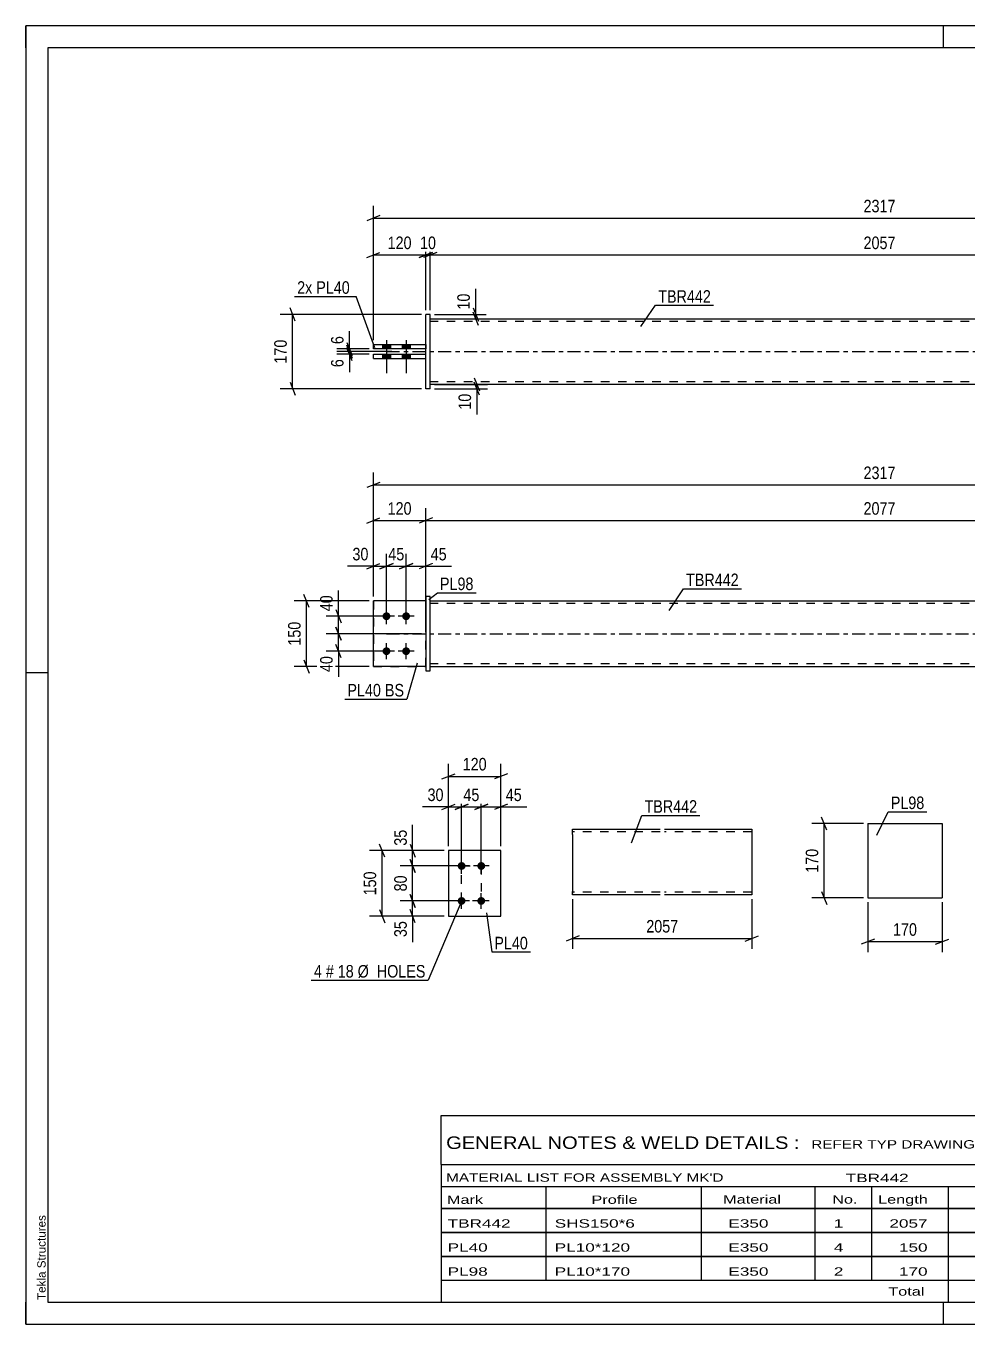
# Model space of a CAD drawing. Header units: millimetres. Extents: x 0 to 420, y 0 to 297.
# Drawn here: x 0 to 215.4, y 0 to 297 of the extents above; entities that cross this region are included whole.
import ezdxf

# ---------------------------------------------------------------- set-up
doc = ezdxf.new("R2010")
doc.units = ezdxf.units.MM
doc.linetypes.add('DXK_LINE_DOT2', pattern=[3.9198, 1.9599, -1.9599])
doc.linetypes.add('DXK_LINE_DOT3', pattern=[5.9187, 2.979, -0.9799, 0.9799, -0.9799])
doc.styles.add('Arial', font='ARIAL.TTF', dxfattribs={"height": 0.2})
doc.styles.add('Arial Narrow', font='ARIALN.TTF', dxfattribs={"height": 0.2})

# ---------------------------------------------------------------- blocks, each defined once
blk = doc.blocks.new('Unknown-580871860-1163')
at = {"color": 5, "linetype": 'Continuous'}
for p, q in [((420, 297), (0, 297)), ((0, 297), (0, 0)), ((0, 292), (0, 297)), ((210, 292), (210, 297)), ((415, 292), (5, 292)), ((5, 292), (5, 5)), ((5, 149), (0, 149)), ((0, 0), (0, 5)), ((5, 5), (415, 5)), ((210, 0), (210, 5)), ((0, 0), (420, 0))]:
    blk.add_line(p, q, dxfattribs=at)
at = {"color": 174, "linetype": 'Continuous', "style": 'Arial'}
blk.add_text('Tekla Structures', height=1.9102, rotation=90, dxfattribs=at).set_placement((4.5, 5.5))
blk = doc.blocks.new('Part-580871860-1786 - 1734')
at = {"color": 7, "linetype": 'DXK_LINE_DOT2'}
for p, q in [((91.5, 165.45), (79.5, 165.45)), ((79.5, 165.45), (79.5, 150.45)), ((91.5, 150.45), (91.5, 165.45)), ((79.5, 150.45), (91.5, 150.45))]:
    blk.add_line(p, q, dxfattribs=at)
blk = doc.blocks.new('Part-580871860-1791 - 1734')
at = {"color": 2, "linetype": 'Continuous'}
for p, q in [((91.5, 165.45), (79.5, 165.45)), ((79.5, 150.45), (79.5, 165.45)), ((91.5, 150.45), (79.5, 150.45))]:
    blk.add_line(p, q, dxfattribs=at)
at = {"color": 7, "linetype": 'DXK_LINE_DOT2'}
blk.add_line((91.5, 150.45), (91.5, 165.45), dxfattribs=at)
blk = doc.blocks.new('Part-580871860-1796 - 1734')
at = {"color": 2, "linetype": 'Continuous'}
for p, q in [((92.5, 166.45), (91.5, 166.45)), ((91.5, 166.45), (91.5, 149.45)), ((92.5, 149.45), (92.5, 166.45)), ((91.5, 149.45), (92.5, 149.45))]:
    blk.add_line(p, q, dxfattribs=at)
blk = doc.blocks.new('Part-580871860-1801 - 1734')
at = {"color": 2, "linetype": 'Continuous'}
for p, q in [((92.5, 165.45), (298.15, 165.45)), ((92.5, 150.45), (298.15, 150.45))]:
    blk.add_line(p, q, dxfattribs=at)
at = {"color": 7, "linetype": 'DXK_LINE_DOT2'}
for p, q in [((92.5, 150.45), (92.5, 165.45)), ((298.15, 164.85), (92.5, 164.85)), ((298.15, 150.45), (298.15, 165.45)), ((298.15, 151.05), (92.5, 151.05))]:
    blk.add_line(p, q, dxfattribs=at)
at = {"color": 7, "linetype": 'DXK_LINE_DOT3'}
blk.add_line((82.5, 157.95), (308.15, 157.95), dxfattribs=at)
blk = doc.blocks.new('Bolt-580871860-1803 - 1734')
at = {"linetype": 'Continuous'}
for points in [[(82.5, 161.05, -1), (82.5, 162.85, -1)], [(87, 161.05, -1), (87, 162.85, -1)], [(82.5, 153.05, -1), (82.5, 154.85, -1)], [(87, 153.05, -1), (87, 154.85, -1)]]:
    blk.add_hatch(color=1, dxfattribs=at).paths.add_polyline_path(points)
at = {"color": 1, "linetype": 'Continuous'}
for p, q in [((82.5, 160.15), (82.5, 163.75)), ((87, 160.15), (87, 163.75)), ((84.3, 161.95), (80.7, 161.95)), ((88.8, 161.95), (85.2, 161.95)), ((82.5, 152.15), (82.5, 155.75)), ((87, 152.15), (87, 155.75)), ((84.3, 153.95), (80.7, 153.95)), ((88.8, 153.95), (85.2, 153.95))]:
    blk.add_line(p, q, dxfattribs=at)
blk = doc.blocks.new('Part-580871860-1393 - 1390')
at = {"color": 2, "linetype": 'Continuous'}
for p, q in [((92.5, 230.99), (91.5, 230.99)), ((91.5, 213.99), (91.5, 230.99)), ((92.5, 213.99), (92.5, 230.99)), ((92.5, 213.99), (91.5, 213.99))]:
    blk.add_line(p, q, dxfattribs=at)
blk = doc.blocks.new('Part-580871860-1419 - 1390')
at = {"color": 2, "linetype": 'Continuous'}
for p, q in [((79.5, 220.89), (79.5, 221.89)), ((79.5, 221.89), (91.5, 221.89)), ((79.5, 220.89), (91.5, 220.89))]:
    blk.add_line(p, q, dxfattribs=at)
at = {"color": 7, "linetype": 'DXK_LINE_DOT2'}
blk.add_line((91.5, 220.89), (91.5, 221.89), dxfattribs=at)
blk = doc.blocks.new('Part-580871860-1424 - 1390')
at = {"color": 2, "linetype": 'Continuous'}
for p, q in [((79.5, 224.09), (91.5, 224.09)), ((79.5, 223.09), (79.5, 224.09)), ((91.5, 223.09), (79.5, 223.09))]:
    blk.add_line(p, q, dxfattribs=at)
at = {"color": 7, "linetype": 'DXK_LINE_DOT2'}
blk.add_line((91.5, 224.09), (91.5, 223.09), dxfattribs=at)
blk = doc.blocks.new('Part-580871860-1445 - 1390')
at = {"color": 2, "linetype": 'Continuous'}
for p, q in [((92.5, 229.99), (298.15, 229.99)), ((298.15, 214.99), (92.5, 214.99))]:
    blk.add_line(p, q, dxfattribs=at)
at = {"color": 7, "linetype": 'DXK_LINE_DOT2'}
for p, q in [((92.5, 214.99), (92.5, 229.99)), ((298.15, 229.39), (92.5, 229.39)), ((298.15, 229.99), (298.15, 214.99)), ((298.15, 215.59), (92.5, 215.59))]:
    blk.add_line(p, q, dxfattribs=at)
at = {"color": 7, "linetype": 'DXK_LINE_DOT3'}
blk.add_line((82.5, 222.49), (308.15, 222.49), dxfattribs=at)
blk = doc.blocks.new('Bolt-580871860-1447 - 1390')
at = {"linetype": 'Continuous'}
for points in [[(81.6, 223.09), (83.4, 223.09), (83.4, 224.09), (81.6, 224.09)], [(81.6, 223.09), (83.4, 223.09), (83.4, 224.09), (81.6, 224.09)], [(86.1, 223.09), (87.9, 223.09), (87.9, 224.09), (86.1, 224.09)], [(86.1, 223.09), (87.9, 223.09), (87.9, 224.09), (86.1, 224.09)], [(81.6, 220.89), (83.4, 220.89), (83.4, 221.89), (81.6, 221.89)], [(81.6, 220.89), (83.4, 220.89), (83.4, 221.89), (81.6, 221.89)], [(86.1, 220.89), (87.9, 220.89), (87.9, 221.89), (86.1, 221.89)], [(86.1, 220.89), (87.9, 220.89), (87.9, 221.89), (86.1, 221.89)]]:
    blk.add_hatch(color=1, dxfattribs=at).paths.add_polyline_path(points)
at = {"color": 1, "linetype": 'Continuous'}
for p, q in [((81.6, 224.09), (81.6, 223.09)), ((81.6, 224.09), (81.6, 223.09)), ((82.5, 225.09), (82.5, 217.59)), ((82.5, 225.09), (82.5, 217.59)), ((83.4, 224.09), (83.4, 223.09)), ((83.4, 224.09), (83.4, 223.09)), ((86.1, 224.09), (86.1, 223.09)), ((86.1, 224.09), (86.1, 223.09)), ((87, 225.09), (87, 217.59)), ((87, 225.09), (87, 217.59)), ((87.9, 224.09), (87.9, 223.09)), ((87.9, 224.09), (87.9, 223.09)), ((81.6, 221.89), (81.6, 220.89)), ((81.6, 221.89), (81.6, 220.89)), ((83.4, 221.89), (83.4, 220.89)), ((83.4, 221.89), (83.4, 220.89)), ((86.1, 221.89), (86.1, 220.89)), ((86.1, 221.89), (86.1, 220.89)), ((87.9, 221.89), (87.9, 220.89)), ((87.9, 221.89), (87.9, 220.89))]:
    blk.add_line(p, q, dxfattribs=at)
blk = doc.blocks.new('Bolt-580871860-2165 - 2125')
at = {"linetype": 'Continuous'}
for points in [[(99.68, 103.91, -1), (99.68, 105.71, -1)], [(104.18, 103.91, -1), (104.18, 105.71, -1)], [(99.68, 95.91, -1), (99.68, 97.71, -1)], [(104.18, 95.91, -1), (104.18, 97.71, -1)]]:
    blk.add_hatch(color=1, dxfattribs=at).paths.add_polyline_path(points)
at = {"color": 1, "linetype": 'Continuous'}
for p, q in [((101.48, 104.81), (97.88, 104.81)), ((99.68, 103.01), (99.68, 106.61)), ((105.98, 104.81), (102.38, 104.81)), ((104.18, 103.01), (104.18, 106.61)), ((99.68, 95.01), (99.68, 98.61)), ((104.18, 95.01), (104.18, 98.61)), ((101.48, 96.81), (97.88, 96.81)), ((105.98, 96.81), (102.38, 96.81))]:
    blk.add_line(p, q, dxfattribs=at)
blk = doc.blocks.new('Part-580871860-2132 - 2125')
at = {"color": 2, "linetype": 'Continuous'}
for p, q in [((108.68, 108.31), (96.68, 108.31)), ((96.68, 108.31), (96.68, 93.31)), ((108.68, 93.31), (108.68, 108.31)), ((96.68, 93.31), (108.68, 93.31))]:
    blk.add_line(p, q, dxfattribs=at)
blk = doc.blocks.new('Part-580871860-2296 - 2290')
at = {"color": 2, "linetype": 'Continuous'}
for p, q in [((192.65, 114.49), (192.65, 97.49)), ((192.65, 114.49), (209.65, 114.49)), ((209.65, 114.49), (209.65, 97.49)), ((192.65, 97.49), (209.65, 97.49))]:
    blk.add_line(p, q, dxfattribs=at)
blk = doc.blocks.new('Part-580871860-2321 - 2315')
at = {"color": 2, "linetype": 'Continuous'}
for p, q in [((125.1, 112.03), (125.1, 113.23)), ((125.1, 113.23), (145.1, 113.23)), ((146.1, 113.23), (166.1, 113.23)), ((166.1, 113.23), (166.1, 113.14)), ((166.1, 113.14), (166.1, 112.03)), ((125.1, 112.03), (125.1, 98.97)), ((166.1, 112.03), (166.1, 98.23)), ((125.1, 98.32), (125.1, 98.97)), ((125.1, 98.23), (125.1, 98.32)), ((145.1, 98.23), (125.1, 98.23)), ((166.1, 98.23), (146.1, 98.23))]:
    blk.add_line(p, q, dxfattribs=at)
at = {"color": 7, "linetype": 'DXK_LINE_DOT2'}
for p, q in [((166.1, 112.88), (166.1, 112.03)), ((145.1, 112.63), (125.1, 112.63)), ((166.1, 112.63), (146.1, 112.63)), ((125.1, 98.97), (125.1, 98.58)), ((125.1, 98.83), (125.1, 98.88)), ((145.1, 98.83), (125.1, 98.83)), ((166.1, 98.83), (146.1, 98.83)), ((166.1, 98.88), (166.1, 98.97)), ((166.1, 98.83), (166.1, 98.88)), ((166.1, 98.83), (166.1, 98.88))]:
    blk.add_line(p, q, dxfattribs=at)
blk = doc.blocks.new('Rectangle-580871860-2275 - 2125')
at = {"color": 1, "linetype": 'DXK_LINE_DOT2'}
blk.add_lwpolyline([(99.68, 104.81), (104.18, 104.81), (104.18, 96.81), (99.68, 96.81), (99.68, 104.81)], close=True, dxfattribs=at)
blk = doc.blocks.new('StraightDimension-580871860-1966 - 1734')
at = {"color": 7, "linetype": 'Continuous'}
for p, q in [((79.5, 166.45), (79.5, 194.83)), ((311.15, 166.45), (311.15, 194.83)), ((81, 192.58), (78, 191.38)), ((79.5, 191.98), (311.15, 191.98)), ((309.65, 191.38), (312.65, 192.58))]:
    blk.add_line(p, q, dxfattribs=at)
at = {"color": 0}
blk.add_wipeout([(199.58, 192.73), (199.58, 196.93), (191.07, 196.93), (191.07, 192.73)], dxfattribs=at)
at = {"color": 3, "style": 'Arial Narrow'}
blk.add_text('2317', height=2.863, dxfattribs=at).set_placement((191.67, 193.33))
blk = doc.blocks.new('StraightDimension-580871860-1931 - 1734')
at = {"color": 7, "linetype": 'Continuous'}
for p, q in [((78, 183.23), (81, 184.43)), ((79.5, 166.45), (79.5, 186.68)), ((93, 184.43), (90, 183.23)), ((91.5, 158.95), (91.5, 186.68)), ((79.5, 183.83), (91.5, 183.83))]:
    blk.add_line(p, q, dxfattribs=at)
at = {"color": 0}
blk.add_wipeout([(88.84, 184.58), (88.84, 188.78), (82.16, 188.78), (82.16, 184.58)], dxfattribs=at)
at = {"color": 3, "style": 'Arial Narrow'}
blk.add_text('120', height=2.863, dxfattribs=at).set_placement((82.76, 185.18))
blk = doc.blocks.new('StraightDimension-580871860-1867 - 1734')
at = {"color": 7, "linetype": 'Continuous'}
for p, q in [((82.5, 162.95), (82.5, 176.23)), ((87, 162.95), (87, 176.23)), ((81, 172.78), (84, 173.98)), ((82.5, 173.38), (87, 173.38)), ((88.5, 173.98), (85.5, 172.78))]:
    blk.add_line(p, q, dxfattribs=at)
at = {"color": 0}
blk.add_wipeout([(87.18, 174.13), (87.18, 178.33), (82.32, 178.33), (82.32, 174.13)], dxfattribs=at)
at = {"color": 3, "style": 'Arial Narrow'}
blk.add_text('45', height=2.863, dxfattribs=at).set_placement((82.92, 174.73))
blk = doc.blocks.new('StraightDimension-580871860-1841 - 1734')
at = {"color": 7, "linetype": 'Continuous'}
for p, q in [((70.93, 163.45), (72.13, 160.45)), ((81.5, 161.95), (68.68, 161.95)), ((71.53, 157.95), (71.53, 161.95)), ((90.5, 157.95), (68.68, 157.95)), ((72.13, 156.45), (70.93, 159.45))]:
    blk.add_line(p, q, dxfattribs=at)
at = {"color": 0}
blk.add_wipeout([(70.78, 167.34), (66.58, 167.34), (66.58, 162.48), (70.78, 162.48)], dxfattribs=at)
at = {"color": 7, "linetype": 'Continuous'}
blk.add_line((71.53, 161.95), (71.53, 167.86), dxfattribs=at)
blk.add_line((71.53, 161.95), (71.53, 167.86), dxfattribs=at)
at = {"color": 3, "style": 'Arial Narrow'}
blk.add_text('40', height=2.863, rotation=90.0002, dxfattribs=at).set_placement((70.18, 163.08))
blk = doc.blocks.new('StraightDimension-580871860-1812 - 1734')
at = {"color": 7, "linetype": 'Continuous'}
for p, q in [((64.8, 163.95), (63.6, 166.95)), ((78.5, 165.45), (61.35, 165.45)), ((64.2, 150.45), (64.2, 165.45)), ((63.6, 151.95), (64.8, 148.95)), ((78.5, 150.45), (61.35, 150.45))]:
    blk.add_line(p, q, dxfattribs=at)
at = {"color": 0}
blk.add_wipeout([(63.45, 161.3), (59.25, 161.3), (59.25, 154.61), (63.45, 154.61)], dxfattribs=at)
at = {"color": 3, "style": 'Arial Narrow'}
blk.add_text('150', height=2.863, rotation=90.0002, dxfattribs=at).set_placement((62.85, 155.21))
blk = doc.blocks.new('StraightDimension-580871860-1832 - 1734')
at = {"color": 7, "linetype": 'Continuous'}
for p, q in [((90.5, 157.95), (68.68, 157.95)), ((70.93, 159.45), (72.13, 156.45)), ((71.53, 153.95), (71.53, 157.95)), ((72.13, 152.45), (70.93, 155.45)), ((81.5, 153.95), (68.68, 153.95))]:
    blk.add_line(p, q, dxfattribs=at)
at = {"color": 0}
blk.add_wipeout([(70.78, 153.43), (66.58, 153.43), (66.58, 148.57), (70.78, 148.57)], dxfattribs=at)
at = {"color": 7, "linetype": 'Continuous'}
blk.add_line((71.53, 153.95), (71.53, 148.05), dxfattribs=at)
blk.add_line((71.53, 153.95), (71.53, 148.05), dxfattribs=at)
at = {"color": 3, "style": 'Arial Narrow'}
blk.add_text('40', height=2.863, rotation=90.0002, dxfattribs=at).set_placement((70.18, 149.17))
blk = doc.blocks.new('StraightDimension-580871860-1851 - 1734')
at = {"color": 7, "linetype": 'Continuous'}
for p, q in [((79.5, 166.45), (79.5, 176.23)), ((82.5, 162.95), (82.5, 176.23)), ((78, 172.78), (81, 173.98)), ((79.5, 173.38), (82.5, 173.38)), ((84, 173.98), (81, 172.78))]:
    blk.add_line(p, q, dxfattribs=at)
at = {"color": 0}
blk.add_wipeout([(78.97, 174.13), (78.97, 178.33), (74.12, 178.33), (74.12, 174.13)], dxfattribs=at)
at = {"color": 7, "linetype": 'Continuous'}
blk.add_line((79.5, 173.38), (73.59, 173.38), dxfattribs=at)
blk.add_line((79.5, 173.38), (73.59, 173.38), dxfattribs=at)
at = {"color": 3, "style": 'Arial Narrow'}
blk.add_text('30', height=2.863, dxfattribs=at).set_placement((74.72, 174.73))
blk = doc.blocks.new('StraightDimension-580871860-1880 - 1734')
at = {"color": 7, "linetype": 'Continuous'}
for p, q in [((87, 162.95), (87, 176.23)), ((91.5, 166.45), (91.5, 176.23)), ((85.5, 172.78), (88.5, 173.98)), ((87, 173.38), (91.5, 173.38)), ((93, 173.98), (90, 172.78))]:
    blk.add_line(p, q, dxfattribs=at)
at = {"color": 0}
blk.add_wipeout([(96.88, 174.13), (96.88, 178.33), (92.02, 178.33), (92.02, 174.13)], dxfattribs=at)
at = {"color": 7, "linetype": 'Continuous'}
blk.add_line((91.5, 173.38), (97.4, 173.38), dxfattribs=at)
blk.add_line((91.5, 173.38), (97.4, 173.38), dxfattribs=at)
at = {"color": 3, "style": 'Arial Narrow'}
blk.add_text('45', height=2.863, dxfattribs=at).set_placement((92.62, 174.73))
blk = doc.blocks.new('StraightDimension-580871860-1916 - 1734')
at = {"color": 7, "linetype": 'Continuous'}
for p, q in [((93, 184.43), (90, 183.23)), ((91.5, 158.95), (91.5, 186.68)), ((297.65, 183.23), (300.65, 184.43)), ((299.15, 166.45), (299.15, 186.68)), ((91.5, 183.83), (299.15, 183.83))]:
    blk.add_line(p, q, dxfattribs=at)
at = {"color": 0}
blk.add_wipeout([(199.58, 184.58), (199.58, 188.78), (191.07, 188.78), (191.07, 184.58)], dxfattribs=at)
at = {"color": 3, "style": 'Arial Narrow'}
blk.add_text('2077', height=2.863, dxfattribs=at).set_placement((191.67, 185.18))
blk = doc.blocks.new('StraightDimension-580871860-1594 - 1390')
at = {"color": 7, "linetype": 'Continuous'}
for p, q in [((102.32, 232.49), (103.52, 229.49)), ((93.5, 230.99), (105.32, 230.99)), ((93.5, 229.99), (105.32, 229.99)), ((103.52, 228.49), (102.32, 231.49)), ((102.92, 229.99), (102.92, 230.99))]:
    blk.add_line(p, q, dxfattribs=at)
at = {"color": 0}
blk.add_wipeout([(102.17, 236.37), (97.97, 236.37), (97.97, 231.51), (102.17, 231.51)], dxfattribs=at)
at = {"color": 7, "linetype": 'Continuous'}
blk.add_line((102.92, 230.99), (102.92, 236.89), dxfattribs=at)
blk.add_line((102.92, 230.99), (102.92, 236.89), dxfattribs=at)
at = {"color": 3, "style": 'Arial Narrow'}
blk.add_text('10', height=2.863, rotation=90.0002, dxfattribs=at).set_placement((101.57, 232.11))
blk = doc.blocks.new('StraightDimension-580871860-1552 - 1390')
at = {"color": 7, "linetype": 'Continuous'}
for p, q in [((78.5, 223.09), (71.17, 223.09)), ((73.42, 224.59), (74.62, 221.59)), ((74.62, 220.99), (73.42, 223.99)), ((74.02, 222.49), (74.02, 223.09)), ((83.75, 222.49), (71.17, 222.49))]:
    blk.add_line(p, q, dxfattribs=at)
at = {"color": 0}
blk.add_wipeout([(73.27, 226.64), (69.07, 226.64), (69.07, 223.61), (73.27, 223.61)], dxfattribs=at)
at = {"color": 7, "linetype": 'Continuous'}
blk.add_line((74.02, 223.09), (74.02, 227.17), dxfattribs=at)
blk.add_line((74.02, 223.09), (74.02, 227.17), dxfattribs=at)
at = {"color": 3, "style": 'Arial Narrow'}
blk.add_text('6', height=2.86, rotation=90.0002, dxfattribs=at).set_placement((72.67, 224.21))
blk = doc.blocks.new('StraightDimension-580871860-1645 - 1390')
at = {"color": 7, "linetype": 'Continuous'}
for p, q in [((92.5, 231.99), (92.5, 247.45)), ((298.15, 231.99), (298.15, 247.45)), ((94, 245.2), (91, 244)), ((92.5, 244.6), (298.15, 244.6)), ((296.65, 244), (299.65, 245.2))]:
    blk.add_line(p, q, dxfattribs=at)
at = {"color": 0}
blk.add_wipeout([(199.58, 245.35), (199.58, 249.55), (191.07, 249.55), (191.07, 245.35)], dxfattribs=at)
at = {"color": 3, "style": 'Arial Narrow'}
blk.add_text('2057', height=2.863, dxfattribs=at).set_placement((191.67, 245.95))
blk = doc.blocks.new('StraightDimension-580871860-1534 - 1390')
at = {"color": 7, "linetype": 'Continuous'}
for p, q in [((73.42, 223.99), (74.62, 220.99)), ((74.62, 220.39), (73.42, 223.39)), ((83.75, 222.49), (71.17, 222.49)), ((78.5, 221.89), (71.17, 221.89)), ((74.02, 221.89), (74.02, 222.49))]:
    blk.add_line(p, q, dxfattribs=at)
at = {"color": 0}
blk.add_wipeout([(73.27, 221.36), (69.07, 221.36), (69.07, 218.33), (73.27, 218.33)], dxfattribs=at)
at = {"color": 7, "linetype": 'Continuous'}
blk.add_line((74.02, 221.89), (74.02, 217.81), dxfattribs=at)
blk.add_line((74.02, 221.89), (74.02, 217.81), dxfattribs=at)
at = {"color": 3, "style": 'Arial Narrow'}
blk.add_text('6', height=2.86, rotation=90.0002, dxfattribs=at).set_placement((72.67, 218.93))
blk = doc.blocks.new('StraightDimension-580871860-1564 - 1390')
at = {"color": 7, "linetype": 'Continuous'}
for p, q in [((61.63, 229.49), (60.43, 232.49)), ((90.5, 230.99), (58.18, 230.99)), ((61.03, 213.99), (61.03, 230.99)), ((90.5, 213.99), (58.18, 213.99)), ((60.43, 215.49), (61.63, 212.49))]:
    blk.add_line(p, q, dxfattribs=at)
at = {"color": 0}
blk.add_wipeout([(60.28, 225.83), (56.08, 225.83), (56.08, 219.15), (60.28, 219.15)], dxfattribs=at)
at = {"color": 3, "style": 'Arial Narrow'}
blk.add_text('170', height=2.863, rotation=90.0002, dxfattribs=at).set_placement((59.68, 219.75))
blk = doc.blocks.new('StraightDimension-580871860-1605 - 1390')
at = {"color": 7, "linetype": 'Continuous'}
for p, q in [((93.5, 214.99), (105.6, 214.99)), ((93.5, 213.99), (105.6, 213.99)), ((102.6, 216.49), (103.8, 213.49)), ((103.8, 212.49), (102.6, 215.49)), ((103.2, 213.99), (103.2, 214.99))]:
    blk.add_line(p, q, dxfattribs=at)
at = {"color": 0}
blk.add_wipeout([(102.45, 213.46), (98.25, 213.46), (98.25, 208.61), (102.45, 208.61)], dxfattribs=at)
at = {"color": 7, "linetype": 'Continuous'}
blk.add_line((103.2, 213.99), (103.2, 208.08), dxfattribs=at)
blk.add_line((103.2, 213.99), (103.2, 208.08), dxfattribs=at)
at = {"color": 3, "style": 'Arial Narrow'}
blk.add_text('10', height=2.863, rotation=90.0002, dxfattribs=at).set_placement((101.85, 209.21))
blk = doc.blocks.new('StraightDimension-580871860-1625 - 1390')
at = {"color": 7, "linetype": 'Continuous'}
for p, q in [((79.5, 225.09), (79.5, 247.45)), ((91.5, 231.99), (91.5, 247.45)), ((78, 244), (81, 245.2)), ((79.5, 244.6), (91.5, 244.6)), ((93, 245.2), (90, 244))]:
    blk.add_line(p, q, dxfattribs=at)
at = {"color": 0}
blk.add_wipeout([(88.84, 245.35), (88.84, 249.55), (82.16, 249.55), (82.16, 245.35)], dxfattribs=at)
at = {"color": 3, "style": 'Arial Narrow'}
blk.add_text('120', height=2.863, dxfattribs=at).set_placement((82.76, 245.95))
blk = doc.blocks.new('StraightDimension-580871860-1635 - 1390')
at = {"color": 7, "linetype": 'Continuous'}
for p, q in [((91.5, 231.99), (91.5, 247.45)), ((92.5, 231.99), (92.5, 247.45)), ((90, 244), (93, 245.2)), ((94, 245.2), (91, 244)), ((91.5, 244.6), (92.5, 244.6))]:
    blk.add_line(p, q, dxfattribs=at)
at = {"color": 0}
blk.add_wipeout([(94.43, 245.35), (94.43, 249.55), (89.57, 249.55), (89.57, 245.35)], dxfattribs=at)
at = {"color": 3, "style": 'Arial Narrow'}
blk.add_text('10', height=2.863, dxfattribs=at).set_placement((90.17, 245.95))
blk = doc.blocks.new('StraightDimension-580871860-1666 - 1390')
at = {"color": 7, "linetype": 'Continuous'}
for p, q in [((79.5, 225.09), (79.5, 255.86)), ((311.15, 225.09), (311.15, 255.86)), ((81, 253.61), (78, 252.41)), ((79.5, 253.01), (311.15, 253.01)), ((309.65, 252.41), (312.65, 253.61))]:
    blk.add_line(p, q, dxfattribs=at)
at = {"color": 0}
blk.add_wipeout([(199.58, 253.76), (199.58, 257.96), (191.07, 257.96), (191.07, 253.76)], dxfattribs=at)
at = {"color": 3, "style": 'Arial Narrow'}
blk.add_text('2317', height=2.863, dxfattribs=at).set_placement((191.67, 254.36))
blk = doc.blocks.new('StraightDimension-580871860-2181 - 2125')
at = {"color": 7, "linetype": 'Continuous'}
for p, q in [((98.68, 104.81), (85.64, 104.81)), ((87.89, 106.31), (89.09, 103.31)), ((88.49, 96.81), (88.49, 104.81)), ((89.09, 95.31), (87.89, 98.31)), ((98.68, 96.81), (85.64, 96.81))]:
    blk.add_line(p, q, dxfattribs=at)
at = {"color": 0}
blk.add_wipeout([(87.74, 103.24), (83.54, 103.24), (83.54, 98.39), (87.74, 98.39)], dxfattribs=at)
at = {"color": 3, "style": 'Arial Narrow'}
blk.add_text('80', height=2.863, rotation=90.0002, dxfattribs=at).set_placement((87.14, 98.99))
blk = doc.blocks.new('StraightDimension-580871860-2168 - 2125')
at = {"color": 7, "linetype": 'Continuous'}
for p, q in [((95.68, 108.31), (85.64, 108.31)), ((87.89, 109.81), (89.09, 106.81)), ((88.49, 104.81), (88.49, 108.31)), ((98.68, 104.81), (85.64, 104.81)), ((89.09, 103.31), (87.89, 106.31))]:
    blk.add_line(p, q, dxfattribs=at)
at = {"color": 0}
blk.add_wipeout([(87.74, 113.7), (83.54, 113.7), (83.54, 108.84), (87.74, 108.84)], dxfattribs=at)
at = {"color": 7, "linetype": 'Continuous'}
blk.add_line((88.49, 108.31), (88.49, 114.22), dxfattribs=at)
blk.add_line((88.49, 108.31), (88.49, 114.22), dxfattribs=at)
at = {"color": 3, "style": 'Arial Narrow'}
blk.add_text('35', height=2.863, rotation=90.0002, dxfattribs=at).set_placement((87.14, 109.44))
blk = doc.blocks.new('StraightDimension-580871860-2191 - 2125')
at = {"color": 7, "linetype": 'Continuous'}
for p, q in [((87.89, 98.31), (89.09, 95.31)), ((98.68, 96.81), (85.64, 96.81)), ((88.49, 93.31), (88.49, 96.81)), ((95.68, 93.31), (85.64, 93.31)), ((89.09, 91.81), (87.89, 94.81))]:
    blk.add_line(p, q, dxfattribs=at)
at = {"color": 0}
blk.add_wipeout([(87.74, 92.79), (83.54, 92.79), (83.54, 87.93), (87.74, 87.93)], dxfattribs=at)
at = {"color": 7, "linetype": 'Continuous'}
blk.add_line((88.49, 93.31), (88.49, 87.41), dxfattribs=at)
blk.add_line((88.49, 93.31), (88.49, 87.41), dxfattribs=at)
at = {"color": 3, "style": 'Arial Narrow'}
blk.add_text('35', height=2.863, rotation=90.0002, dxfattribs=at).set_placement((87.14, 88.53))
blk = doc.blocks.new('StraightDimension-580871860-2205 - 2125')
at = {"color": 7, "linetype": 'Continuous'}
for p, q in [((95.68, 108.31), (78.64, 108.31)), ((82.09, 106.81), (80.89, 109.81)), ((81.49, 93.31), (81.49, 108.31)), ((95.68, 93.31), (78.64, 93.31)), ((80.89, 94.81), (82.09, 91.81))]:
    blk.add_line(p, q, dxfattribs=at)
at = {"color": 0}
blk.add_wipeout([(80.74, 104.16), (76.54, 104.16), (76.54, 97.47), (80.74, 97.47)], dxfattribs=at)
at = {"color": 3, "style": 'Arial Narrow'}
blk.add_text('150', height=2.863, rotation=90.0002, dxfattribs=at).set_placement((80.14, 98.07))
blk = doc.blocks.new('StraightDimension-580871860-2222 - 2125')
at = {"color": 7, "linetype": 'Continuous'}
for p, q in [((102.68, 117.71), (105.68, 118.91)), ((104.18, 105.81), (104.18, 121.16)), ((110.18, 118.91), (107.18, 117.71)), ((108.68, 109.31), (108.68, 121.16)), ((104.18, 118.31), (108.68, 118.31))]:
    blk.add_line(p, q, dxfattribs=at)
at = {"color": 0}
blk.add_wipeout([(114.06, 119.06), (114.06, 123.26), (109.2, 123.26), (109.2, 119.06)], dxfattribs=at)
at = {"color": 7, "linetype": 'Continuous'}
blk.add_line((108.68, 118.31), (114.59, 118.31), dxfattribs=at)
blk.add_line((108.68, 118.31), (114.59, 118.31), dxfattribs=at)
at = {"color": 3, "style": 'Arial Narrow'}
blk.add_text('45', height=2.863, dxfattribs=at).set_placement((109.8, 119.66))
blk = doc.blocks.new('StraightDimension-580871860-2235 - 2125')
at = {"color": 7, "linetype": 'Continuous'}
for p, q in [((95.18, 117.71), (98.18, 118.91)), ((96.68, 109.31), (96.68, 121.16)), ((101.18, 118.91), (98.18, 117.71)), ((99.68, 105.81), (99.68, 121.16)), ((96.68, 118.31), (99.68, 118.31))]:
    blk.add_line(p, q, dxfattribs=at)
at = {"color": 0}
blk.add_wipeout([(96.15, 119.06), (96.15, 123.26), (91.3, 123.26), (91.3, 119.06)], dxfattribs=at)
at = {"color": 7, "linetype": 'Continuous'}
blk.add_line((96.68, 118.31), (90.77, 118.31), dxfattribs=at)
blk.add_line((96.68, 118.31), (90.77, 118.31), dxfattribs=at)
at = {"color": 3, "style": 'Arial Narrow'}
blk.add_text('30', height=2.863, dxfattribs=at).set_placement((91.9, 119.66))
blk = doc.blocks.new('StraightDimension-580871860-2248 - 2125')
at = {"color": 7, "linetype": 'Continuous'}
for p, q in [((98.18, 117.71), (101.18, 118.91)), ((99.68, 105.81), (99.68, 121.16)), ((105.68, 118.91), (102.68, 117.71)), ((104.18, 105.81), (104.18, 121.16)), ((99.68, 118.31), (104.18, 118.31))]:
    blk.add_line(p, q, dxfattribs=at)
at = {"color": 0}
blk.add_wipeout([(104.36, 119.06), (104.36, 123.26), (99.5, 123.26), (99.5, 119.06)], dxfattribs=at)
at = {"color": 3, "style": 'Arial Narrow'}
blk.add_text('45', height=2.863, dxfattribs=at).set_placement((100.1, 119.66))
blk = doc.blocks.new('StraightDimension-580871860-2259 - 2125')
at = {"color": 7, "linetype": 'Continuous'}
for p, q in [((96.68, 109.31), (96.68, 128.16)), ((108.68, 109.31), (108.68, 128.16)), ((95.18, 124.71), (98.18, 125.91)), ((96.68, 125.31), (108.68, 125.31)), ((110.18, 125.91), (107.18, 124.71))]:
    blk.add_line(p, q, dxfattribs=at)
at = {"color": 0}
blk.add_wipeout([(106.02, 126.06), (106.02, 130.26), (99.34, 130.26), (99.34, 126.06)], dxfattribs=at)
at = {"color": 3, "style": 'Arial Narrow'}
blk.add_text('120', height=2.863, dxfattribs=at).set_placement((99.94, 126.66))
blk = doc.blocks.new('StraightDimension-580871860-2303 - 2290')
at = {"color": 7, "linetype": 'Continuous'}
for p, q in [((183.25, 112.99), (182.05, 115.99)), ((191.65, 114.49), (179.8, 114.49)), ((182.65, 97.49), (182.65, 114.49)), ((182.05, 98.99), (183.25, 95.99)), ((191.65, 97.49), (179.8, 97.49))]:
    blk.add_line(p, q, dxfattribs=at)
at = {"color": 0}
blk.add_wipeout([(181.9, 109.33), (177.7, 109.33), (177.7, 102.65), (181.9, 102.65)], dxfattribs=at)
at = {"color": 3, "style": 'Arial Narrow'}
blk.add_text('170', height=2.863, rotation=90.0002, dxfattribs=at).set_placement((181.3, 103.25))
blk = doc.blocks.new('StraightDimension-580871860-2298 - 2290')
at = {"color": 7, "linetype": 'Continuous'}
for p, q in [((192.65, 96.49), (192.65, 85.09)), ((209.65, 96.49), (209.65, 85.09)), ((194.15, 88.09), (191.15, 86.89)), ((192.65, 87.49), (209.65, 87.49)), ((208.15, 86.89), (211.15, 88.09))]:
    blk.add_line(p, q, dxfattribs=at)
at = {"color": 0}
blk.add_wipeout([(204.49, 88.24), (204.49, 92.44), (197.81, 92.44), (197.81, 88.24)], dxfattribs=at)
at = {"color": 3, "style": 'Arial Narrow'}
blk.add_text('170', height=2.863, dxfattribs=at).set_placement((198.41, 88.84))
blk = doc.blocks.new('StraightDimension-580871860-2325 - 2315')
at = {"color": 7, "linetype": 'Continuous'}
for p, q in [((125.1, 97.23), (125.1, 85.83)), ((166.1, 97.23), (166.1, 85.83)), ((126.6, 88.83), (123.6, 87.63)), ((125.1, 88.23), (166.1, 88.23)), ((164.6, 87.63), (167.6, 88.83))]:
    blk.add_line(p, q, dxfattribs=at)
at = {"color": 0}
blk.add_wipeout([(149.86, 88.98), (149.86, 93.18), (141.35, 93.18), (141.35, 88.98)], dxfattribs=at)
at = {"color": 3, "style": 'Arial Narrow'}
blk.add_text('2057', height=2.863, dxfattribs=at).set_placement((141.95, 89.58))
blk = doc.blocks.new('Unknown-580871860-3674')
at = {"color": 7, "linetype": 'Continuous'}
for p, q in [((95, 47.75), (255, 47.75)), ((95, 36.5), (95, 47.75)), ((255, 47.75), (255, 36.5)), ((95, 36.5), (255, 36.5)), ((95, 36.5), (95, 31.5)), ((255, 36.5), (255, 31.5)), ((95, 31.5), (255, 31.5)), ((95, 31.5), (95, 26.5)), ((119, 31.5), (119, 26.5)), ((154.5, 31.5), (154.5, 26.5)), ((180.5, 31.5), (180.5, 26.5)), ((193.5, 31.5), (193.5, 26.5)), ((211, 31.5), (211, 26.5)), ((233, 31.5), (233, 26.5)), ((255, 31.5), (255, 26.5)), ((95, 26.5), (255, 26.5)), ((95, 26.45), (95, 21.05)), ((95, 26.45), (255, 26.45)), ((119, 26.5), (119, 21)), ((154.5, 26.5), (154.5, 21)), ((180.5, 26.5), (180.5, 21)), ((193.5, 26.5), (193.5, 21)), ((211, 26.5), (211, 21)), ((233, 26.5), (233, 21)), ((255, 26.45), (255, 21.05)), ((95, 21.05), (255, 21.05)), ((95, 20.95), (95, 15.55)), ((95, 20.95), (255, 20.95)), ((119, 21), (119, 15.5)), ((154.5, 21), (154.5, 15.5)), ((180.5, 21), (180.5, 15.5)), ((193.5, 21), (193.5, 15.5)), ((211, 21), (211, 15.5)), ((233, 21), (233, 15.5)), ((255, 20.95), (255, 15.55)), ((95, 15.55), (255, 15.55)), ((95, 15.45), (95, 10.05)), ((95, 15.45), (255, 15.45)), ((119, 15.5), (119, 10)), ((154.5, 15.5), (154.5, 10)), ((180.5, 15.5), (180.5, 10)), ((193.5, 15.5), (193.5, 10)), ((211, 15.5), (211, 10)), ((233, 15.5), (233, 10)), ((255, 15.45), (255, 10.05)), ((95, 10.05), (255, 10.05)), ((95, 10), (255, 10)), ((95, 10), (95, 5)), ((211, 10), (211, 5)), ((233, 10), (233, 5)), ((255, 10), (255, 5)), ((95, 5), (255, 5))]:
    blk.add_line(p, q, dxfattribs=at)
at = {"color": 7, "style": 'Arial Narrow'}
for s, height, width, p in [('GENERAL NOTES & WELD DETAILS :', 2.8633, 1.4, (96.15, 40.06)), ('REFER TYP DRAWING TYP-01', 1.9089, 1.6, (179.7, 40.16)), ("MATERIAL LIST FOR ASSEMBLY MK'D", 1.9089, 1.6, (96.15, 32.56)), ('TBR442', 1.909, 1.794707, (187.59, 32.47)), ('1', 1.91, 1.794707, (217.08, 32.56)), ('No. Required', 1.9089, 1.6, (226.41, 32.56)), ('Mark', 1.909, 1.7, (96.34, 27.5)), ('Profile', 1.909, 1.7, (129.41, 27.5)), ('Material', 1.909, 1.7, (159.54, 27.56)), ('No.', 1.909, 1.7, (184.5, 27.56)), ('Length', 1.909, 1.7, (195, 27.56)), ('Area', 1.909, 1.7, (217.5, 27.56)), ('Weight', 1.909, 1.7, (237, 27.56))]:
    blk.add_text(s, height=height, dxfattribs=dict(at, width=width)).set_placement(p)
at = {"color": 7, "linetype": 'Continuous', "style": 'Arial Narrow'}
for s, height, width, p in [('TBR442', 1.909, 1.794707, (96.5, 22.06)), ('SHS150*6', 1.909, 1.794707, (121, 22.06)), ('E350', 1.909, 1.794707, (160.74, 22.06)), ('1', 1.91, 1.794707, (184.86, 22.06)), ('2057', 1.909, 1.794707, (197.58, 22.06)), ('1.2', 1.909, 1.794707, (221.32, 22.06)), ('55.8', 1.909, 1.794707, (240.14, 22.06)), ('PL40', 1.909, 1.794707, (96.5, 16.56)), ('PL10*120', 1.909, 1.794707, (121, 16.56)), ('E350', 1.909, 1.794707, (160.74, 16.56)), ('4', 1.91, 1.794707, (184.86, 16.56)), ('150', 1.909, 1.794707, (199.77, 16.56)), ('0.0', 1.909, 1.794707, (221.32, 16.56)), ('5.7', 1.909, 1.794707, (242.33, 16.56)), ('PL98', 1.909, 1.794707, (96.5, 11.06)), ('PL10*170', 1.909, 1.794707, (121, 11.06)), ('E350', 1.909, 1.794707, (160.74, 11.06)), ('2', 1.91, 1.794707, (184.86, 11.06)), ('170', 1.909, 1.794707, (199.77, 11.06)), ('0.1', 1.909, 1.794707, (221.32, 11.06)), ('4.5', 1.909, 1.794707, (242.33, 11.06)), ('Total', 1.909, 1.7, (197.33, 6.5)), ('1.5', 1.909, 1.794707, (220.83, 6.5)), ('66.0', 1.909, 1.794707, (240.14, 6.5))]:
    blk.add_text(s, height=height, dxfattribs=dict(at, width=width)).set_placement(p)
blk = doc.blocks.new('Mark-580871860-1792 - 1734')
at = {"color": 0}
blk.add_wipeout([(102.41, 167.92), (102.41, 170.92), (94.74, 170.92), (94.74, 167.92)], dxfattribs=at)
blk.add_wipeout([(102.41, 167.92), (102.41, 170.92), (94.74, 170.92), (94.74, 167.92)], dxfattribs=at)
at = {"color": 30, "linetype": 'Continuous'}
for p, q in [((92.19, 165.76), (94.14, 167.32)), ((94.14, 167.32), (103.01, 167.32))]:
    blk.add_line(p, q, dxfattribs=at)
at = {"color": 3, "style": 'Arial Narrow'}
blk.add_text('PL98', height=2.863, dxfattribs=at).set_placement((94.74, 167.92))
blk = doc.blocks.new('MarkSet-580871860-2053 - 1734')
at = {"color": 0}
blk.add_wipeout([(81.24, 143.59), (81.24, 146.59), (73.56, 146.59), (73.56, 143.59)], dxfattribs=at)
blk.add_wipeout([(81.24, 143.59), (81.24, 146.59), (73.56, 146.59), (73.56, 143.59)], dxfattribs=at)
blk.add_wipeout([(86.52, 143.59), (86.52, 146.59), (82.14, 146.59), (82.14, 143.59)], dxfattribs=at)
blk.add_wipeout([(86.52, 143.59), (86.52, 146.59), (82.14, 146.59), (82.14, 143.59)], dxfattribs=at)
at = {"color": 30, "linetype": 'Continuous'}
for p in [(89.54, 151.23), (72.96, 142.99)]:
    blk.add_line(p, (87.12, 142.99), dxfattribs=at)
at = {"color": 3, "style": 'Arial Narrow'}
for s, p in [('PL40', (73.56, 143.59)), ('BS', (82.14, 143.59))]:
    blk.add_text(s, height=2.863, dxfattribs=at).set_placement(p)
blk = doc.blocks.new('Mark-580871860-1797 - 1734')
at = {"color": 0}
blk.add_wipeout([(163.11, 168.83), (163.11, 171.83), (151.06, 171.83), (151.06, 168.83)], dxfattribs=at)
blk.add_wipeout([(163.11, 168.83), (163.11, 171.83), (151.06, 171.83), (151.06, 168.83)], dxfattribs=at)
at = {"color": 30, "linetype": 'Continuous'}
for p, q in [((147.16, 163.26), (150.46, 168.23)), ((150.46, 168.23), (163.71, 168.23))]:
    blk.add_line(p, q, dxfattribs=at)
at = {"color": 3, "style": 'Arial Narrow'}
blk.add_text('TBR442', height=2.863, dxfattribs=at).set_placement((151.06, 168.83))
blk = doc.blocks.new('Mark-580871860-1441 - 1390')
at = {"color": 0}
blk.add_wipeout([(156.74, 233.68), (156.74, 236.68), (144.69, 236.68), (144.69, 233.68)], dxfattribs=at)
blk.add_wipeout([(156.74, 233.68), (156.74, 236.68), (144.69, 236.68), (144.69, 233.68)], dxfattribs=at)
at = {"color": 30, "linetype": 'Continuous'}
for p, q in [((140.71, 228.23), (144.09, 233.08)), ((144.09, 233.08), (157.34, 233.08))]:
    blk.add_line(p, q, dxfattribs=at)
at = {"color": 3, "style": 'Arial Narrow'}
blk.add_text('TBR442', height=2.863, dxfattribs=at).set_placement((144.69, 233.68))
blk = doc.blocks.new('MarkSet-580871860-1719 - 1390')
at = {"color": 30, "linetype": 'Continuous'}
blk.add_line((79.85, 223.38), (75.6, 235.12), dxfattribs=at)
at = {"color": 0}
blk.add_wipeout([(65.53, 235.72), (65.53, 238.72), (62.06, 238.72), (62.06, 235.72)], dxfattribs=at)
blk.add_wipeout([(65.53, 235.72), (65.53, 238.72), (62.06, 238.72), (62.06, 235.72)], dxfattribs=at)
blk.add_wipeout([(74.1, 235.72), (74.1, 238.72), (66.43, 238.72), (66.43, 235.72)], dxfattribs=at)
blk.add_wipeout([(74.1, 235.72), (74.1, 238.72), (66.43, 238.72), (66.43, 235.72)], dxfattribs=at)
at = {"color": 30, "linetype": 'Continuous'}
blk.add_line((61.46, 235.12), (75.6, 235.12), dxfattribs=at)
at = {"color": 3, "style": 'Arial Narrow'}
for s, p in [('2x', (62.06, 235.72)), ('PL40', (66.43, 235.72))]:
    blk.add_text(s, height=2.863, dxfattribs=at).set_placement(p)
blk = doc.blocks.new('Mark-580871860-2128 - 2125')
at = {"color": 0}
blk.add_wipeout([(114.85, 85.73), (114.85, 88.73), (107.18, 88.73), (107.18, 85.73)], dxfattribs=at)
blk.add_wipeout([(114.85, 85.73), (114.85, 88.73), (107.18, 88.73), (107.18, 85.73)], dxfattribs=at)
at = {"color": 30, "linetype": 'Continuous'}
for p, q in [((105.39, 94.08), (106.58, 85.13)), ((106.58, 85.13), (115.45, 85.13))]:
    blk.add_line(p, q, dxfattribs=at)
at = {"color": 3, "style": 'Arial Narrow'}
blk.add_text('PL40', height=2.863, dxfattribs=at).set_placement((107.18, 85.73))
blk = doc.blocks.new('Mark-580871860-2161 - 2125')
at = {"color": 0}
blk.add_wipeout([(67.72, 79.28), (67.72, 82.28), (65.9, 82.28), (65.9, 79.28)], dxfattribs=at)
blk.add_wipeout([(67.72, 79.28), (67.72, 82.28), (65.9, 82.28), (65.9, 79.28)], dxfattribs=at)
blk.add_wipeout([(70.45, 79.28), (70.45, 82.28), (68.62, 82.28), (68.62, 79.28)], dxfattribs=at)
blk.add_wipeout([(70.45, 79.28), (70.45, 82.28), (68.62, 82.28), (68.62, 79.28)], dxfattribs=at)
at = {"color": 3, "style": 'Arial Narrow'}
blk.add_text('4', height=2.86, dxfattribs=at).set_placement((65.9, 79.28))
at = {"color": 0}
blk.add_wipeout([(75.01, 79.28), (75.01, 82.28), (71.35, 82.28), (71.35, 79.28)], dxfattribs=at)
blk.add_wipeout([(75.01, 79.28), (75.01, 82.28), (71.35, 82.28), (71.35, 79.28)], dxfattribs=at)
at = {"color": 3, "style": 'Arial Narrow'}
blk.add_text('#', height=2.86, dxfattribs=at).set_placement((68.62, 79.28))
at = {"color": 0}
blk.add_wipeout([(91.44, 79.28), (91.44, 82.28), (75.91, 82.28), (75.91, 79.28)], dxfattribs=at)
blk.add_wipeout([(91.44, 79.28), (91.44, 82.28), (75.91, 82.28), (75.91, 79.28)], dxfattribs=at)
at = {"color": 7, "linetype": 'Continuous'}
for p in [(99.73, 96.94), (65.3, 78.68)]:
    blk.add_line(p, (92.04, 78.68), dxfattribs=at)
at = {"color": 3, "style": 'Arial Narrow'}
for s, p in [('18', (71.35, 79.28)), ('Ø  HOLES', (75.91, 79.28))]:
    blk.add_text(s, height=2.863, dxfattribs=at).set_placement(p)
blk = doc.blocks.new('Mark-580871860-2292 - 2290')
at = {"color": 0}
blk.add_wipeout([(205.58, 117.83), (205.58, 120.83), (197.9, 120.83), (197.9, 117.83)], dxfattribs=at)
blk.add_wipeout([(205.58, 117.83), (205.58, 120.83), (197.9, 120.83), (197.9, 117.83)], dxfattribs=at)
at = {"color": 30, "linetype": 'Continuous'}
for p, q in [((194.67, 111.87), (197.3, 117.23)), ((197.3, 117.23), (206.18, 117.23))]:
    blk.add_line(p, q, dxfattribs=at)
at = {"color": 3, "style": 'Arial Narrow'}
blk.add_text('PL98', height=2.863, dxfattribs=at).set_placement((197.9, 117.83))
blk = doc.blocks.new('Mark-580871860-2317 - 2315')
at = {"color": 0}
blk.add_wipeout([(153.6, 116.99), (153.6, 119.99), (141.55, 119.99), (141.55, 116.99)], dxfattribs=at)
blk.add_wipeout([(153.6, 116.99), (153.6, 119.99), (141.55, 119.99), (141.55, 116.99)], dxfattribs=at)
at = {"color": 30, "linetype": 'Continuous'}
for p, q in [((138.59, 110.08), (140.95, 116.39)), ((140.95, 116.39), (154.2, 116.39))]:
    blk.add_line(p, q, dxfattribs=at)
at = {"color": 3, "style": 'Arial Narrow'}
blk.add_text('TBR442', height=2.863, dxfattribs=at).set_placement((141.55, 116.99))

msp = doc.modelspace()

# ---------------------------------------------------------------- block references
for name in ['Unknown-580871860-1163', 'Part-580871860-1445 - 1390', 'Part-580871860-1393 - 1390', 'Part-580871860-1424 - 1390', 'Bolt-580871860-1447 - 1390', 'Part-580871860-1419 - 1390', 'Part-580871860-1796 - 1734', 'Part-580871860-1786 - 1734', 'Part-580871860-1791 - 1734', 'Bolt-580871860-1803 - 1734', 'Part-580871860-1801 - 1734', 'Part-580871860-2321 - 2315', 'Part-580871860-2296 - 2290', 'Part-580871860-2132 - 2125', 'Bolt-580871860-2165 - 2125', 'Rectangle-580871860-2275 - 2125', 'Unknown-580871860-3674']:
    msp.add_blockref(name, (0, 0))

# ---------------------------------------------------------------- next in the draw order: block references
for name in ['StraightDimension-580871860-1594 - 1390', 'StraightDimension-580871860-1552 - 1390', 'StraightDimension-580871860-1605 - 1390', 'StraightDimension-580871860-1966 - 1734', 'StraightDimension-580871860-2222 - 2125', 'Mark-580871860-2317 - 2315', 'Mark-580871860-2292 - 2290', 'StraightDimension-580871860-2303 - 2290', 'StraightDimension-580871860-2181 - 2125', 'StraightDimension-580871860-2325 - 2315', 'Mark-580871860-2128 - 2125']:
    msp.add_blockref(name, (0, 0))

# ---------------------------------------------------------------- next in the draw order: block references
for name in ['StraightDimension-580871860-1645 - 1390', 'StraightDimension-580871860-1534 - 1390', 'StraightDimension-580871860-1931 - 1734', 'StraightDimension-580871860-2168 - 2125', 'StraightDimension-580871860-2191 - 2125', 'StraightDimension-580871860-2298 - 2290']:
    msp.add_blockref(name, (0, 0))

# ---------------------------------------------------------------- next in the draw order: block references
for name in ['StraightDimension-580871860-1564 - 1390', 'StraightDimension-580871860-1867 - 1734', 'StraightDimension-580871860-2205 - 2125']:
    msp.add_blockref(name, (0, 0))

# ---------------------------------------------------------------- next in the draw order: block references
for name in ['StraightDimension-580871860-1625 - 1390', 'StraightDimension-580871860-1841 - 1734', 'StraightDimension-580871860-2235 - 2125', 'Mark-580871860-2161 - 2125']:
    msp.add_blockref(name, (0, 0))

# ---------------------------------------------------------------- next in the draw order: block references
for name in ['StraightDimension-580871860-1635 - 1390', 'StraightDimension-580871860-1880 - 1734', 'StraightDimension-580871860-1812 - 1734', 'StraightDimension-580871860-2248 - 2125']:
    msp.add_blockref(name, (0, 0))

# ---------------------------------------------------------------- next in the draw order: block references
for name in ['StraightDimension-580871860-1666 - 1390', 'StraightDimension-580871860-1851 - 1734', 'StraightDimension-580871860-1832 - 1734', 'StraightDimension-580871860-2259 - 2125']:
    msp.add_blockref(name, (0, 0))

# ---------------------------------------------------------------- next in the draw order: block references
for name in ['MarkSet-580871860-1719 - 1390', 'Mark-580871860-1441 - 1390', 'StraightDimension-580871860-1916 - 1734', 'MarkSet-580871860-2053 - 1734']:
    msp.add_blockref(name, (0, 0))

# ---------------------------------------------------------------- next in the draw order: block references
for name in ['Mark-580871860-1792 - 1734', 'Mark-580871860-1797 - 1734']:
    msp.add_blockref(name, (0, 0))

doc.saveas('drawing.dxf')
